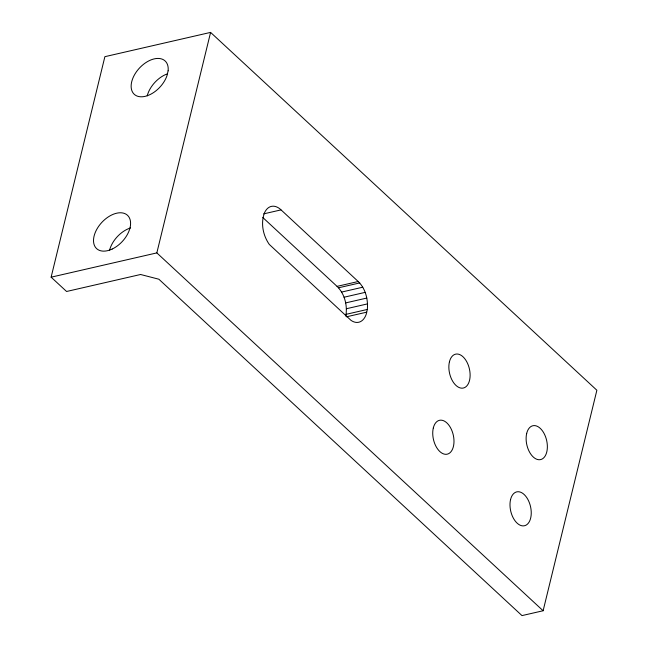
<?xml version="1.0" encoding="UTF-8"?>
<svg xmlns="http://www.w3.org/2000/svg" width="648" height="648" viewBox="0 0 648 648"><rect width="100%" height="100%" fill="white"/><g stroke="black" fill="none" stroke-linecap="round" stroke-linejoin="round"><path stroke-width="0.97" d="M345.773 316.119C347.684 305.718 344.736 293.86 337.065 286.376L262.764 217.485M367.335 309.452C368.218 299.522 365.577 288.571 358.206 281.516L280.236 209.126A22.721 13.276 77.1 0 0 264.497 212.811C260.52 223.244 263.007 235.402 269.276 244.409L351.046 320.396A22.721 13.276 77.1 0 0 366.185 314.385L367.335 309.452L346.194 314.304M51.127 277.174L104.879 56.676L210.592 32.4L596.873 390.25L543.121 610.748L521.98 615.6L158.873 279.223L140.576 274.493L66.574 291.487L51.127 277.174L156.84 252.898L543.121 610.748M156.84 252.898L210.592 32.4M263.663 213.872L280.965 209.903M337.065 286.376L358.206 281.516M338.621 287.777L359.762 282.917M341.65 292.054L362.791 287.202M344.056 297.221L365.197 292.361M345.684 302.908L366.825 298.056M346.405 308.74L367.554 303.88M346.518 316.799L366.703 312.166M109.544 250.322A22.721 13.997 -47.2 0 1 130.564 227.934M147.209 95.839A22.721 13.997 -47.2 0 1 167.038 73.977M168.116 70.81L166.99 75.686A22.721 13.997 -47.2 0 1 136.355 95.734A22.721 13.997 -47.2 0 1 143.613 64.225A22.721 13.997 -47.2 0 1 168.116 70.81M433.318 427.939A17.375 10.157 77.1 0 0 445.362 454.305A17.375 10.157 77.1 0 0 451.413 429.478A17.375 10.157 77.1 0 0 433.318 427.939M449.445 361.786A17.375 10.157 77.1 0 0 461.481 388.16A17.375 10.157 77.1 0 0 467.54 363.334A17.375 10.157 77.1 0 0 449.445 361.786M526.702 433.358A17.375 10.157 77.1 0 0 538.739 459.724A17.375 10.157 77.1 0 0 544.79 434.905A17.375 10.157 77.1 0 0 526.702 433.358M510.575 499.511A17.375 10.157 77.1 0 0 522.612 525.876A17.375 10.157 77.1 0 0 528.671 501.05A17.375 10.157 77.1 0 0 510.575 499.511M112.201 249.035A22.721 13.997 -47.2 0 0 128.029 215.833A22.721 13.997 -47.2 0 0 95.912 231.012A22.721 13.997 -47.2 0 0 112.201 249.035"/></g></svg>
